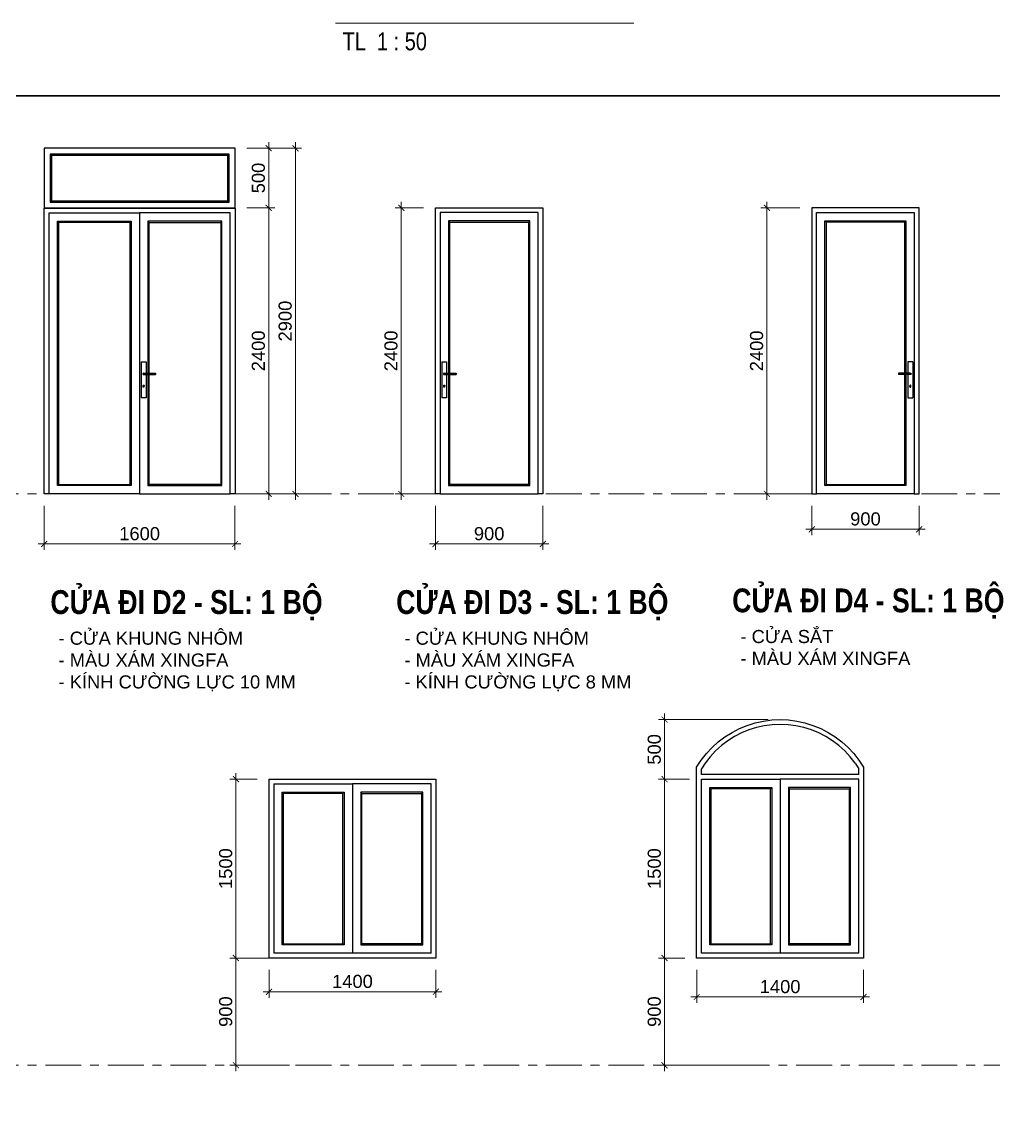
# Model space of a CAD drawing. Header units: millimetres. Extents: x 0 to 84000, y -29700 to 363007.
# Drawn here: x 53819 to 70127, y 190616 to 209135 of the extents above; entities that cross this region are included whole.
import ezdxf

# ---------------------------------------------------------------- set-up
doc = ezdxf.new("R2010")
doc.units = ezdxf.units.MM
doc.linetypes.add('Grid Line', pattern=[10.5, 6, -1.5, 1.5, -1.5])
for name, color, linetype, lineweight in [('- Dims', 8, 'Continuous', 13), ('- Text thin', 3, 'Continuous', 25), ('A-Door', 153, 'Continuous', 25), ('A-FLOR-LEVL', 51, 'Continuous', 13), ('G-ANNO-TTLB', 6, 'Continuous', 13)]:
    doc.layers.add(name, color=color, linetype=linetype, lineweight=lineweight)
doc.layers.add('G-ANNO-NPLT', color=191, linetype='Continuous', plot=False)
doc.styles.add('Arial_4', font='arial.ttf', dxfattribs={"width": 0.8, "height": 3})
doc.styles.add('Arial_B_4', font='arialbd.ttf', dxfattribs={"width": 0.8, "height": 4})
doc.styles.add('R-Arial', font='arial.ttf')
doc.dimstyles.new('SC-50-100', dxfattribs={"dimtxt": 220, "dimasz": 100, "dimexe": 100, "dimexo": 200, "dimgap": 60, "dimtad": 1, "dimdec": 0, "dimlfac": 0.5, "dimzin": 0, "dimdsep": 46, "dimtxsty": 'R-Arial', "dimblk": 'ARCHTICK', "dimcen": 0.5, "dimdle": 100, "dimclrd": 256, "dimclre": 256, "dimclrt": 4, "dimadec": 0, "dimazin": 0, "dimtfac": 1, "dimtdec": 0, "dimtix": 1, "dimtmove": 0, "dimatfit": 3, "dimfxl": 1, "dimtolj": 1, "dimtzin": 0, "dimlwd": -1, "dimlwe": -1, "dimarcsym": 0})

# ---------------------------------------------------------------- blocks, each defined once
blk = doc.blocks.new('_ArchTick')
at = {"color": 0, "linetype": 'ByBlock', "const_width": 0.15}
blk.add_lwpolyline([(-0.5, -0.5), (0.5, 0.5)], dxfattribs=at)
blk = doc.blocks.new('*D302')
at = {"layer": '- Dims', "transparency": 16777216}
for p, q in [((57958, 207119), (57958, 205919)), ((57592, 207019), (58058, 207019)), ((57592, 206019), (58058, 206019))]:
    blk.add_line(p, q, dxfattribs=at)
at = {"layer": 'Defpoints', "color": 0, "transparency": 16777216}
for p in [(57392, 207019), (57392, 206019), (57958, 206019)]:
    blk.add_point(p, dxfattribs=at)
at = {"layer": '- Dims', "transparency": 16777216, "xscale": 100, "yscale": 100, "zscale": 100}
for p, rotation in [((57958, 207019), 90), ((57958, 206019), 270)]:
    blk.add_blockref('_ArchTick', p, dxfattribs=dict(at, rotation=rotation))
at = {"layer": '- Dims', "color": 4, "transparency": 16777216, "insert": (57785, 206519), "char_height": 220, "attachment_point": 5, "rotation": 90, "style": 'R-Arial'}
blk.add_mtext('\\A1;500', dxfattribs=at)
blk = doc.blocks.new('*D303')
at = {"layer": '- Dims', "transparency": 16777216}
for p, q in [((57592, 206019), (58058, 206019)), ((57958, 206119), (57958, 201119)), ((57592, 201219), (58058, 201219))]:
    blk.add_line(p, q, dxfattribs=at)
at = {"layer": 'Defpoints', "color": 0, "transparency": 16777216}
for p in [(57392, 206019), (57392, 201219), (57958, 201219)]:
    blk.add_point(p, dxfattribs=at)
at = {"layer": '- Dims', "transparency": 16777216, "xscale": 100, "yscale": 100, "zscale": 100}
for p, rotation in [((57958, 206019), 90), ((57958, 201219), 270)]:
    blk.add_blockref('_ArchTick', p, dxfattribs=dict(at, rotation=rotation))
at = {"layer": '- Dims', "color": 4, "transparency": 16777216, "insert": (57785, 203619), "char_height": 220, "attachment_point": 5, "rotation": 90, "style": 'R-Arial'}
blk.add_mtext('\\A1;2400', dxfattribs=at)
blk = doc.blocks.new('*D304')
at = {"layer": '- Dims', "transparency": 16777216}
for p, q in [((58407, 207119), (58407, 201119)), ((57592, 207019), (58507, 207019)), ((57592, 201219), (58507, 201219))]:
    blk.add_line(p, q, dxfattribs=at)
at = {"layer": 'Defpoints', "color": 0, "transparency": 16777216}
for p in [(57392, 207019), (57392, 201219), (58407, 201219)]:
    blk.add_point(p, dxfattribs=at)
at = {"layer": '- Dims', "transparency": 16777216, "xscale": 100, "yscale": 100, "zscale": 100}
for p, rotation in [((58407, 207019), 90), ((58407, 201219), 270)]:
    blk.add_blockref('_ArchTick', p, dxfattribs=dict(at, rotation=rotation))
at = {"layer": '- Dims', "color": 4, "transparency": 16777216, "insert": (58235, 204119), "char_height": 220, "attachment_point": 5, "rotation": 90, "style": 'R-Arial'}
blk.add_mtext('\\A1;2900', dxfattribs=at)
blk = doc.blocks.new('*D305')
at = {"layer": '- Dims', "transparency": 16777216}
for p, q in [((57408, 193333), (57408, 196533)), ((57763, 196433), (57308, 196433)), ((58086, 193433), (57308, 193433))]:
    blk.add_line(p, q, dxfattribs=at)
at = {"layer": 'Defpoints', "color": 0, "transparency": 16777216}
for p in [(57408, 196433), (57963, 196433), (58286, 193433)]:
    blk.add_point(p, dxfattribs=at)
at = {"layer": '- Dims', "transparency": 16777216, "xscale": 100, "yscale": 100, "zscale": 100}
for p, rotation in [((57408, 196433), 90), ((57408, 193433), 270)]:
    blk.add_blockref('_ArchTick', p, dxfattribs=dict(at, rotation=rotation))
at = {"layer": '- Dims', "color": 4, "transparency": 16777216, "insert": (57236, 194933), "char_height": 220, "attachment_point": 5, "rotation": 90, "style": 'R-Arial'}
blk.add_mtext('\\A1;1500', dxfattribs=at)
blk = doc.blocks.new('*D306')
at = {"layer": '- Dims', "transparency": 16777216}
for p, q in [((60557, 206019), (60082, 206019)), ((60182, 206119), (60182, 201119)), ((60557, 201219), (60082, 201219))]:
    blk.add_line(p, q, dxfattribs=at)
at = {"layer": 'Defpoints', "color": 0, "transparency": 16777216}
for p in [(60757, 206019), (60182, 201219), (60757, 201219)]:
    blk.add_point(p, dxfattribs=at)
at = {"layer": '- Dims', "transparency": 16777216, "xscale": 100, "yscale": 100, "zscale": 100}
for p, rotation in [((60182, 206019), 90), ((60182, 201219), 270)]:
    blk.add_blockref('_ArchTick', p, dxfattribs=dict(at, rotation=rotation))
at = {"layer": '- Dims', "color": 4, "transparency": 16777216, "insert": (60010, 203619), "char_height": 220, "attachment_point": 5, "rotation": 90, "style": 'R-Arial'}
blk.add_mtext('\\A1;2400', dxfattribs=at)
blk = doc.blocks.new('*D307')
at = {"layer": '- Dims', "transparency": 16777216}
for p, q in [((64600, 193333), (64600, 196533)), ((65019, 196433), (64500, 196433)), ((64939, 193433), (64500, 193433))]:
    blk.add_line(p, q, dxfattribs=at)
at = {"layer": 'Defpoints', "color": 0, "transparency": 16777216}
for p in [(64600, 196433), (65219, 196433), (65139, 193433)]:
    blk.add_point(p, dxfattribs=at)
at = {"layer": '- Dims', "transparency": 16777216, "xscale": 100, "yscale": 100, "zscale": 100}
for p, rotation in [((64600, 196433), 90), ((64600, 193433), 270)]:
    blk.add_blockref('_ArchTick', p, dxfattribs=dict(at, rotation=rotation))
at = {"layer": '- Dims', "color": 4, "transparency": 16777216, "insert": (64428, 194933), "char_height": 220, "attachment_point": 5, "rotation": 90, "style": 'R-Arial'}
blk.add_mtext('\\A1;1500', dxfattribs=at)
blk = doc.blocks.new('*D308')
at = {"layer": '- Dims', "transparency": 16777216}
for p, q in [((66339, 197433), (64500, 197433)), ((64600, 196333), (64600, 197533)), ((65019, 196433), (64500, 196433))]:
    blk.add_line(p, q, dxfattribs=at)
at = {"layer": 'Defpoints', "color": 0, "transparency": 16777216}
for p in [(64600, 197433), (66539, 197433), (65219, 196433)]:
    blk.add_point(p, dxfattribs=at)
at = {"layer": '- Dims', "transparency": 16777216, "xscale": 100, "yscale": 100, "zscale": 100}
for p, rotation in [((64600, 197433), 90), ((64600, 196433), 270)]:
    blk.add_blockref('_ArchTick', p, dxfattribs=dict(at, rotation=rotation))
at = {"layer": '- Dims', "color": 4, "transparency": 16777216, "insert": (64428, 196933), "char_height": 220, "attachment_point": 5, "rotation": 90, "style": 'R-Arial'}
blk.add_mtext('\\A1;500', dxfattribs=at)
blk = doc.blocks.new('*D309')
at = {"layer": '- Dims', "transparency": 16777216}
for p, q in [((65139, 193233), (65139, 192679)), ((67939, 193233), (67939, 192679)), ((65039, 192779), (68039, 192779))]:
    blk.add_line(p, q, dxfattribs=at)
at = {"layer": 'Defpoints', "color": 0, "transparency": 16777216}
for p in [(65139, 193433), (67939, 193433), (67939, 192779)]:
    blk.add_point(p, dxfattribs=at)
at = {"layer": '- Dims', "transparency": 16777216, "xscale": 100, "yscale": 100, "zscale": 100, "rotation": 180}
blk.add_blockref('_ArchTick', (65139, 192779), dxfattribs=at)
at = {"layer": '- Dims', "transparency": 16777216, "xscale": 100, "yscale": 100, "zscale": 100}
blk.add_blockref('_ArchTick', (67939, 192779), dxfattribs=at)
at = {"layer": '- Dims', "color": 4, "transparency": 16777216, "insert": (66539, 192952), "char_height": 220, "attachment_point": 5, "style": 'R-Arial'}
blk.add_mtext('\\A1;1400', dxfattribs=at)
blk = doc.blocks.new('*D310')
at = {"layer": '- Dims', "transparency": 16777216}
for p, q in [((66871, 206019), (66218, 206019)), ((66318, 201119), (66318, 206119)), ((66871, 201219), (66218, 201219))]:
    blk.add_line(p, q, dxfattribs=at)
at = {"layer": 'Defpoints', "color": 0, "transparency": 16777216}
for p in [(66318, 206019), (67071, 206019), (67071, 201219)]:
    blk.add_point(p, dxfattribs=at)
at = {"layer": '- Dims', "transparency": 16777216, "xscale": 100, "yscale": 100, "zscale": 100}
for p, rotation in [((66318, 206019), 90), ((66318, 201219), 270)]:
    blk.add_blockref('_ArchTick', p, dxfattribs=dict(at, rotation=rotation))
at = {"layer": '- Dims', "color": 4, "transparency": 16777216, "insert": (66145, 203619), "char_height": 220, "attachment_point": 5, "rotation": 90, "style": 'R-Arial'}
blk.add_mtext('\\A1;2400', dxfattribs=at)
blk = doc.blocks.new('*D314')
at = {"layer": '- Dims', "transparency": 16777216}
for p, q in [((54192, 201019), (54192, 200279)), ((57392, 201019), (57392, 200279)), ((54092, 200379), (57492, 200379))]:
    blk.add_line(p, q, dxfattribs=at)
at = {"layer": 'Defpoints', "color": 0, "transparency": 16777216}
for p in [(54192, 201219), (57392, 201219), (57392, 200379)]:
    blk.add_point(p, dxfattribs=at)
at = {"layer": '- Dims', "transparency": 16777216, "xscale": 100, "yscale": 100, "zscale": 100, "rotation": 180}
blk.add_blockref('_ArchTick', (54192, 200379), dxfattribs=at)
at = {"layer": '- Dims', "transparency": 16777216, "xscale": 100, "yscale": 100, "zscale": 100}
blk.add_blockref('_ArchTick', (57392, 200379), dxfattribs=at)
at = {"layer": '- Dims', "color": 4, "transparency": 16777216, "insert": (55792, 200551), "char_height": 220, "attachment_point": 5, "style": 'R-Arial'}
blk.add_mtext('\\A1;1600', dxfattribs=at)
blk = doc.blocks.new('*D315')
at = {"layer": '- Dims', "transparency": 16777216}
for p, q in [((57963, 193233), (57963, 192767)), ((60763, 193233), (60763, 192767)), ((57863, 192867), (60863, 192867))]:
    blk.add_line(p, q, dxfattribs=at)
at = {"layer": 'Defpoints', "color": 0, "transparency": 16777216}
for p in [(57963, 193433), (60763, 193433), (60763, 192867)]:
    blk.add_point(p, dxfattribs=at)
at = {"layer": '- Dims', "transparency": 16777216, "xscale": 100, "yscale": 100, "zscale": 100, "rotation": 180}
blk.add_blockref('_ArchTick', (57963, 192867), dxfattribs=at)
at = {"layer": '- Dims', "transparency": 16777216, "xscale": 100, "yscale": 100, "zscale": 100}
blk.add_blockref('_ArchTick', (60763, 192867), dxfattribs=at)
at = {"layer": '- Dims', "color": 4, "transparency": 16777216, "insert": (59363, 193039), "char_height": 220, "attachment_point": 5, "style": 'R-Arial'}
blk.add_mtext('\\A1;1400', dxfattribs=at)
blk = doc.blocks.new('*D316')
at = {"layer": '- Dims', "transparency": 16777216}
for p, q in [((60757, 201019), (60757, 200279)), ((62557, 201019), (62557, 200279)), ((60657, 200379), (62657, 200379))]:
    blk.add_line(p, q, dxfattribs=at)
at = {"layer": 'Defpoints', "color": 0, "transparency": 16777216}
for p in [(60757, 201219), (62557, 201219), (62557, 200379)]:
    blk.add_point(p, dxfattribs=at)
at = {"layer": '- Dims', "transparency": 16777216, "xscale": 100, "yscale": 100, "zscale": 100, "rotation": 180}
blk.add_blockref('_ArchTick', (60757, 200379), dxfattribs=at)
at = {"layer": '- Dims', "transparency": 16777216, "xscale": 100, "yscale": 100, "zscale": 100}
blk.add_blockref('_ArchTick', (62557, 200379), dxfattribs=at)
at = {"layer": '- Dims', "color": 4, "transparency": 16777216, "insert": (61657, 200551), "char_height": 220, "attachment_point": 5, "style": 'R-Arial'}
blk.add_mtext('\\A1;900', dxfattribs=at)
blk = doc.blocks.new('*D317')
at = {"layer": '- Dims', "transparency": 16777216}
for p, q in [((67071, 201019), (67071, 200526)), ((68871, 201019), (68871, 200526)), ((66971, 200626), (68971, 200626))]:
    blk.add_line(p, q, dxfattribs=at)
at = {"layer": 'Defpoints', "color": 0, "transparency": 16777216}
for p in [(67071, 201219), (68871, 201219), (68871, 200626)]:
    blk.add_point(p, dxfattribs=at)
at = {"layer": '- Dims', "transparency": 16777216, "xscale": 100, "yscale": 100, "zscale": 100, "rotation": 180}
blk.add_blockref('_ArchTick', (67071, 200626), dxfattribs=at)
at = {"layer": '- Dims', "transparency": 16777216, "xscale": 100, "yscale": 100, "zscale": 100}
blk.add_blockref('_ArchTick', (68871, 200626), dxfattribs=at)
at = {"layer": '- Dims', "color": 4, "transparency": 16777216, "insert": (67971, 200799), "char_height": 220, "attachment_point": 5, "style": 'R-Arial'}
blk.add_mtext('\\A1;900', dxfattribs=at)
blk = doc.blocks.new('*D324')
at = {"layer": '- Dims', "transparency": 16777216}
for p, q in [((57408, 193533), (57408, 191533)), ((58086, 193433), (57308, 193433)), ((58309, 191633), (57308, 191633))]:
    blk.add_line(p, q, dxfattribs=at)
at = {"layer": 'Defpoints', "color": 0, "transparency": 16777216}
for p in [(58286, 193433), (57408, 191633), (58509, 191633)]:
    blk.add_point(p, dxfattribs=at)
at = {"layer": '- Dims', "transparency": 16777216, "xscale": 100, "yscale": 100, "zscale": 100}
for p, rotation in [((57408, 193433), 90), ((57408, 191633), 270)]:
    blk.add_blockref('_ArchTick', p, dxfattribs=dict(at, rotation=rotation))
at = {"layer": '- Dims', "color": 4, "transparency": 16777216, "insert": (57236, 192533), "char_height": 220, "attachment_point": 5, "rotation": 90, "style": 'R-Arial'}
blk.add_mtext('\\A1;900', dxfattribs=at)
blk = doc.blocks.new('*D325')
at = {"layer": '- Dims', "transparency": 16777216}
for p, q in [((64600, 193533), (64600, 191533)), ((64939, 193433), (64500, 193433)), ((65912, 191633), (64500, 191633))]:
    blk.add_line(p, q, dxfattribs=at)
at = {"layer": 'Defpoints', "color": 0, "transparency": 16777216}
for p in [(65139, 193433), (64600, 191633), (66112, 191633)]:
    blk.add_point(p, dxfattribs=at)
at = {"layer": '- Dims', "transparency": 16777216, "xscale": 100, "yscale": 100, "zscale": 100}
for p, rotation in [((64600, 193433), 90), ((64600, 191633), 270)]:
    blk.add_blockref('_ArchTick', p, dxfattribs=dict(at, rotation=rotation))
at = {"layer": '- Dims', "color": 4, "transparency": 16777216, "insert": (64428, 192533), "char_height": 220, "attachment_point": 5, "rotation": 90, "style": 'R-Arial'}
blk.add_mtext('\\A1;900', dxfattribs=at)

msp = doc.modelspace()

# ---------------------------------------------------------------- linework, layer by layer
at = {"layer": 'A-Door'}
for p, q in [((57392.2, 207018.7), (54192.2, 207018.7)), ((54192.2, 207018.7), (54192.2, 206018.7)), ((57292.2, 206918.7), (54292.2, 206918.7)), ((54292.2, 206918.7), (54292.2, 206114.7)), ((54292.2, 206918.7), (54312.2, 206898.7)), ((54312.2, 206898.7), (54312.2, 206134.7)), ((57272.2, 206898.7), (54312.2, 206898.7)), ((57292.2, 206918.7), (57272.2, 206898.7)), ((57272.2, 206134.7), (57272.2, 206898.7)), ((57292.2, 206114.7), (57292.2, 206918.7)), ((57392.2, 206018.7), (57392.2, 207018.7)), ((54312.2, 206134.7), (54292.2, 206114.7)), ((54312.2, 206134.7), (57272.2, 206134.7)), ((57272.2, 206134.7), (57292.2, 206114.7)), ((54192.2, 206018.7), (57392.2, 206018.7)), ((54192.2, 206014.7), (57392.2, 206014.7)), ((54192.2, 201218.7), (54192.2, 206014.7)), ((54292.2, 206114.7), (57292.2, 206114.7)), ((57392.2, 206014.7), (57392.2, 201218.7)), ((60756.8, 206018.7), (62556.8, 206018.7)), ((60756.8, 201218.7), (60756.8, 206018.7)), ((60836.8, 205938.7), (60836.8, 201218.7)), ((62476.8, 205938.7), (60836.8, 205938.7)), ((62476.8, 201218.7), (62476.8, 205938.7)), ((62556.8, 206018.7), (62556.8, 201218.7)), ((67070.7, 206018.7), (67070.7, 201218.7)), ((68870.7, 206018.7), (67070.7, 206018.7)), ((67150.7, 205938.7), (68790.7, 205938.7)), ((67150.7, 201218.7), (67150.7, 205938.7)), ((68790.7, 205938.7), (68790.7, 201218.7)), ((68870.7, 201218.7), (68870.7, 206018.7)), ((54272.2, 205934.7), (55792.2, 205934.7)), ((54272.2, 201218.7), (54272.2, 205934.7)), ((54412.2, 205794.7), (55652.2, 205794.7)), ((54412.2, 201358.7), (54412.2, 205794.7)), ((54432.2, 205774.7), (54412.2, 205794.7)), ((54432.2, 205774.7), (54432.2, 201378.7)), ((55632.2, 205774.7), (54432.2, 205774.7)), ((55632.2, 205774.7), (55652.2, 205794.7)), ((55632.2, 201378.7), (55632.2, 205774.7)), ((55652.2, 205794.7), (55652.2, 201358.7)), ((55792.2, 205934.7), (55792.2, 201218.7)), ((57312.2, 205934.7), (55792.2, 205934.7)), ((57172.2, 205794.7), (55932.2, 205794.7)), ((55932.2, 205794.7), (55932.2, 203244.8)), ((55952.2, 205774.7), (55932.2, 205794.7)), ((55952.2, 205774.7), (57152.2, 205774.7)), ((55952.2, 203244.8), (55952.2, 205774.7)), ((57152.2, 205774.7), (57172.2, 205794.7)), ((57152.2, 205774.7), (57152.2, 201378.7)), ((57172.2, 201358.7), (57172.2, 205794.7)), ((57312.2, 201218.7), (57312.2, 205934.7)), ((62336.8, 205798.7), (60976.8, 205798.7)), ((60976.8, 205798.7), (60976.8, 203244.8)), ((60996.8, 205778.7), (60976.8, 205798.7)), ((60996.8, 205778.7), (62316.8, 205778.7)), ((60996.8, 203244.8), (60996.8, 205778.7)), ((62316.8, 205778.7), (62336.8, 205798.7)), ((62316.8, 205778.7), (62316.8, 201378.7)), ((62336.8, 201358.7), (62336.8, 205798.7)), ((67290.7, 205798.7), (68650.7, 205798.7)), ((67290.7, 201358.7), (67290.7, 205798.7)), ((67310.7, 205778.7), (67290.7, 205798.7)), ((67310.7, 205778.7), (67310.7, 201378.7)), ((68630.7, 205778.7), (67310.7, 205778.7)), ((68630.7, 205778.7), (68650.7, 205798.7)), ((68630.7, 203244.8), (68630.7, 205778.7)), ((68650.7, 205798.7), (68650.7, 203244.8)), ((55819, 203432.8), (55819, 202832.8)), ((55819, 203432.8), (55899, 203432.8)), ((55899, 203432.8), (55899, 203244.8)), ((60863.6, 203432.8), (60863.6, 202832.8)), ((60863.6, 203432.8), (60943.6, 203432.8)), ((60943.6, 203432.8), (60943.6, 203244.8)), ((68683.9, 203432.8), (68683.9, 203244.8)), ((68763.9, 203432.8), (68683.9, 203432.8)), ((68763.9, 203432.8), (68763.9, 202832.8)), ((55847.4, 203235.9), (55847, 203232.8)), ((55847, 203232.8), (55847.4, 203229.7)), ((55848.6, 203238.8), (55847.4, 203235.9)), ((55847.4, 203229.7), (55848.6, 203226.8)), ((55850.5, 203241.3), (55848.6, 203238.8)), ((55848.6, 203226.8), (55850.5, 203224.4)), ((55853, 203243.2), (55850.5, 203241.3)), ((55850.5, 203224.4), (55853, 203222.5)), ((55855.9, 203244.4), (55853, 203243.2)), ((55853, 203222.5), (55855.9, 203221.3)), ((55859, 203244.8), (55855.9, 203244.4)), ((55855.9, 203221.3), (55859, 203220.8)), ((55859, 203244.8), (55899, 203244.8)), ((55859, 203220.8), (55899, 203220.8)), ((55899, 203244.8), (55932.2, 203244.8)), ((55899, 203220.8), (55899, 202832.8)), ((55899, 203220.8), (55932.2, 203220.8)), ((55932.2, 203244.8), (55952.2, 203244.8)), ((55932.2, 203220.8), (55932.2, 201358.7)), ((55932.2, 203220.8), (55952.2, 203220.8)), ((55952.2, 203244.8), (56059, 203244.8)), ((55952.2, 201378.7), (55952.2, 203220.8)), ((55952.2, 203220.8), (56059, 203220.8)), ((56059, 203244.8), (56059, 203220.8)), ((60892, 203235.9), (60891.6, 203232.8)), ((60891.6, 203232.8), (60892, 203229.7)), ((60893.2, 203238.8), (60892, 203235.9)), ((60892, 203229.7), (60893.2, 203226.8)), ((60895.1, 203241.3), (60893.2, 203238.8)), ((60893.2, 203226.8), (60895.1, 203224.4)), ((60897.6, 203243.2), (60895.1, 203241.3)), ((60895.1, 203224.4), (60897.6, 203222.5)), ((60900.5, 203244.4), (60897.6, 203243.2)), ((60897.6, 203222.5), (60900.5, 203221.3)), ((60903.6, 203244.8), (60900.5, 203244.4)), ((60900.5, 203221.3), (60903.6, 203220.8)), ((60903.6, 203244.8), (60943.6, 203244.8)), ((60903.6, 203220.8), (60943.6, 203220.8)), ((60943.6, 203244.8), (60976.8, 203244.8)), ((60943.6, 203220.8), (60943.6, 202832.8)), ((60943.6, 203220.8), (60976.8, 203220.8)), ((60976.8, 203244.8), (60996.8, 203244.8)), ((60976.8, 203220.8), (60976.8, 201358.7)), ((60976.8, 203220.8), (60996.8, 203220.8)), ((60996.8, 203244.8), (61103.6, 203244.8)), ((60996.8, 201378.7), (60996.8, 203220.8)), ((60996.8, 203220.8), (61103.6, 203220.8)), ((61103.6, 203244.8), (61103.6, 203220.8)), ((68630.7, 203244.8), (68523.9, 203244.8)), ((68523.9, 203244.8), (68523.9, 203220.8)), ((68630.7, 203220.8), (68523.9, 203220.8)), ((68650.7, 203244.8), (68630.7, 203244.8)), ((68630.7, 201378.7), (68630.7, 203220.8)), ((68650.7, 203220.8), (68630.7, 203220.8)), ((68683.9, 203244.8), (68650.7, 203244.8)), ((68650.7, 203220.8), (68650.7, 201358.7)), ((68683.9, 203220.8), (68650.7, 203220.8)), ((68723.9, 203244.8), (68683.9, 203244.8)), ((68683.9, 203220.8), (68683.9, 202832.8)), ((68723.9, 203220.8), (68683.9, 203220.8)), ((68723.9, 203244.8), (68727, 203244.4)), ((68727, 203221.3), (68723.9, 203220.8)), ((68727, 203244.4), (68729.9, 203243.2)), ((68729.9, 203222.5), (68727, 203221.3)), ((68729.9, 203243.2), (68732.4, 203241.3)), ((68732.4, 203224.4), (68729.9, 203222.5)), ((68732.4, 203241.3), (68734.3, 203238.8)), ((68734.3, 203226.8), (68732.4, 203224.4)), ((68734.3, 203238.8), (68735.5, 203235.9)), ((68735.5, 203229.7), (68734.3, 203226.8)), ((68735.5, 203235.9), (68735.9, 203232.8)), ((68735.9, 203232.8), (68735.5, 203229.7)), ((55849, 203032.8), (55849.3, 203035.4)), ((55849.3, 203030.3), (55849, 203032.8)), ((55849.3, 203035.4), (55850.3, 203037.8)), ((55850.3, 203027.8), (55849.3, 203030.3)), ((55850.3, 203037.8), (55851.9, 203039.9)), ((55851.9, 203025.8), (55850.3, 203027.8)), ((55851.9, 203039.9), (55854, 203041.5)), ((55853, 203024.9), (55851.9, 203025.8)), ((55853, 203013.9), (55853, 203024.9)), ((55853.2, 203012.4), (55853, 203013.9)), ((55853.8, 203010.9), (55853.2, 203012.4)), ((55854.7, 203009.7), (55853.8, 203010.9)), ((55854, 203041.5), (55856.4, 203042.5)), ((55856, 203008.7), (55854.7, 203009.7)), ((55857.4, 203008.1), (55856, 203008.7)), ((55856.4, 203042.5), (55859, 203042.8)), ((55859, 203007.9), (55857.4, 203008.1)), ((55859, 203042.8), (55861.6, 203042.5)), ((55860.5, 203008.1), (55859, 203007.9)), ((55862, 203008.7), (55860.5, 203008.1)), ((55861.6, 203042.5), (55864, 203041.5)), ((55863.2, 203009.7), (55862, 203008.7)), ((55864.2, 203010.9), (55863.2, 203009.7)), ((55864, 203041.5), (55866, 203039.9)), ((55864.8, 203012.4), (55864.2, 203010.9)), ((55865, 203013.9), (55864.8, 203012.4)), ((55866, 203025.8), (55865, 203024.9)), ((55865, 203013.9), (55865, 203024.9)), ((55866, 203039.9), (55867.6, 203037.8)), ((55867.6, 203027.8), (55866, 203025.8)), ((55867.6, 203037.8), (55868.6, 203035.4)), ((55868.6, 203030.3), (55867.6, 203027.8)), ((55868.6, 203035.4), (55869, 203032.8)), ((55869, 203032.8), (55868.6, 203030.3)), ((60893.6, 203032.8), (60894, 203035.4)), ((60894, 203030.3), (60893.6, 203032.8)), ((60894, 203035.4), (60895, 203037.8)), ((60895, 203027.8), (60894, 203030.3)), ((60895, 203037.8), (60896.5, 203039.9)), ((60896.5, 203025.8), (60895, 203027.8)), ((60896.5, 203039.9), (60898.6, 203041.5)), ((60897.6, 203024.9), (60896.5, 203025.8)), ((60897.6, 203013.9), (60897.6, 203024.9)), ((60897.8, 203012.4), (60897.6, 203013.9)), ((60898.4, 203010.9), (60897.8, 203012.4)), ((60899.4, 203009.7), (60898.4, 203010.9)), ((60898.6, 203041.5), (60901, 203042.5)), ((60900.6, 203008.7), (60899.4, 203009.7)), ((60902.1, 203008.1), (60900.6, 203008.7)), ((60901, 203042.5), (60903.6, 203042.8)), ((60903.6, 203007.9), (60902.1, 203008.1)), ((60903.6, 203042.8), (60906.2, 203042.5)), ((60905.2, 203008.1), (60903.6, 203007.9)), ((60906.6, 203008.7), (60905.2, 203008.1)), ((60906.2, 203042.5), (60908.6, 203041.5)), ((60907.9, 203009.7), (60906.6, 203008.7)), ((60908.8, 203010.9), (60907.9, 203009.7)), ((60908.6, 203041.5), (60910.7, 203039.9)), ((60909.4, 203012.4), (60908.8, 203010.9)), ((60909.6, 203013.9), (60909.4, 203012.4)), ((60910.7, 203025.8), (60909.6, 203024.9)), ((60909.6, 203013.9), (60909.6, 203024.9)), ((60910.7, 203039.9), (60912.3, 203037.8)), ((60912.3, 203027.8), (60910.7, 203025.8)), ((60912.3, 203037.8), (60913.3, 203035.4)), ((60913.3, 203030.3), (60912.3, 203027.8)), ((60913.3, 203035.4), (60913.6, 203032.8)), ((60913.6, 203032.8), (60913.3, 203030.3)), ((68714.2, 203035.4), (68713.9, 203032.8)), ((68713.9, 203032.8), (68714.2, 203030.3)), ((68715.2, 203037.8), (68714.2, 203035.4)), ((68714.2, 203030.3), (68715.2, 203027.8)), ((68716.8, 203039.9), (68715.2, 203037.8)), ((68715.2, 203027.8), (68716.8, 203025.8)), ((68718.9, 203041.5), (68716.8, 203039.9)), ((68716.8, 203025.8), (68717.9, 203024.9)), ((68717.9, 203013.9), (68717.9, 203024.9)), ((68717.9, 203013.9), (68718.1, 203012.4)), ((68718.1, 203012.4), (68718.7, 203010.9)), ((68718.7, 203010.9), (68719.7, 203009.7)), ((68721.3, 203042.5), (68718.9, 203041.5)), ((68719.7, 203009.7), (68720.9, 203008.7)), ((68720.9, 203008.7), (68722.3, 203008.1)), ((68723.9, 203042.8), (68721.3, 203042.5)), ((68722.3, 203008.1), (68723.9, 203007.9)), ((68726.5, 203042.5), (68723.9, 203042.8)), ((68723.9, 203007.9), (68725.5, 203008.1)), ((68725.5, 203008.1), (68726.9, 203008.7)), ((68728.9, 203041.5), (68726.5, 203042.5)), ((68726.9, 203008.7), (68728.1, 203009.7)), ((68728.1, 203009.7), (68729.1, 203010.9)), ((68731, 203039.9), (68728.9, 203041.5)), ((68729.1, 203010.9), (68729.7, 203012.4)), ((68729.7, 203012.4), (68729.9, 203013.9)), ((68729.9, 203024.9), (68731, 203025.8)), ((68729.9, 203013.9), (68729.9, 203024.9)), ((68732.6, 203037.8), (68731, 203039.9)), ((68731, 203025.8), (68732.6, 203027.8)), ((68733.6, 203035.4), (68732.6, 203037.8)), ((68732.6, 203027.8), (68733.6, 203030.3)), ((68733.9, 203032.8), (68733.6, 203035.4)), ((68733.6, 203030.3), (68733.9, 203032.8)), ((55899, 202832.8), (55819, 202832.8)), ((60943.6, 202832.8), (60863.6, 202832.8)), ((68683.9, 202832.8), (68763.9, 202832.8)), ((54412.2, 201358.7), (54432.2, 201378.7)), ((55652.2, 201358.7), (54412.2, 201358.7)), ((54432.2, 201378.7), (55632.2, 201378.7)), ((55652.2, 201358.7), (55632.2, 201378.7)), ((55932.2, 201358.7), (55952.2, 201378.7)), ((55932.2, 201358.7), (57172.2, 201358.7)), ((57152.2, 201378.7), (55952.2, 201378.7)), ((57172.2, 201358.7), (57152.2, 201378.7)), ((60976.8, 201358.7), (60996.8, 201378.7)), ((60976.8, 201358.7), (62336.8, 201358.7)), ((62316.8, 201378.7), (60996.8, 201378.7)), ((62336.8, 201358.7), (62316.8, 201378.7)), ((67290.7, 201358.7), (67310.7, 201378.7)), ((68650.7, 201358.7), (67290.7, 201358.7)), ((67310.7, 201378.7), (68630.7, 201378.7)), ((68650.7, 201358.7), (68630.7, 201378.7)), ((54272.2, 201218.7), (54192.2, 201218.7)), ((55792.2, 201218.7), (54272.2, 201218.7)), ((55792.2, 201218.7), (57312.2, 201218.7)), ((57392.2, 201218.7), (57312.2, 201218.7)), ((60836.8, 201218.7), (60756.8, 201218.7)), ((60836.8, 201218.7), (62476.8, 201218.7)), ((62556.8, 201218.7), (62476.8, 201218.7)), ((67070.7, 201218.7), (67150.7, 201218.7)), ((68790.7, 201218.7), (67150.7, 201218.7)), ((68790.7, 201218.7), (68870.7, 201218.7)), ((66258.9, 197408.6), (66398.3, 197426.8)), ((66398.3, 197426.8), (66538.7, 197432.9)), ((66538.7, 197432.9), (66679.1, 197426.8)), ((66679.1, 197426.8), (66818.5, 197408.6)), ((65732.5, 197218.7), (65857.4, 197283.1)), ((65857.4, 197283.1), (65987.5, 197336.5)), ((66014.6, 197261.2), (65891, 197210.4)), ((65987.5, 197336.5), (66121.6, 197378.4)), ((66142.2, 197301), (66014.6, 197261.2)), ((66121.6, 197378.4), (66258.9, 197408.6)), ((66272.7, 197329.7), (66142.2, 197301)), ((66405.2, 197347), (66272.7, 197329.7)), ((66538.7, 197352.8), (66405.2, 197347)), ((66672.2, 197347), (66538.7, 197352.8)), ((66804.7, 197329.7), (66672.2, 197347)), ((66935.2, 197301), (66804.7, 197329.7)), ((66818.5, 197408.6), (66955.8, 197378.4)), ((67062.8, 197261.2), (66935.2, 197301)), ((66955.8, 197378.4), (67089.9, 197336.5)), ((67186.4, 197210.4), (67062.8, 197261.2)), ((67089.9, 197336.5), (67220, 197283.1)), ((67220, 197283.1), (67344.9, 197218.7)), ((65397.3, 196964.6), (65501.6, 197058.9)), ((65501.6, 197058.9), (65613.6, 197143.8)), ((65659.2, 197078), (65552.7, 196997.2)), ((65613.6, 197143.8), (65732.5, 197218.7)), ((65772.2, 197149.2), (65659.2, 197078)), ((65891, 197210.4), (65772.2, 197149.2)), ((67305.2, 197149.2), (67186.4, 197210.4)), ((67418.2, 197078), (67305.2, 197149.2)), ((67344.9, 197218.7), (67463.8, 197143.8)), ((67524.7, 196997.2), (67418.2, 197078)), ((67463.8, 197143.8), (67575.8, 197058.9)), ((67575.8, 197058.9), (67680, 196964.6)), ((65301.7, 196861.6), (65397.3, 196964.6)), ((65453.6, 196907.6), (65362.6, 196809.7)), ((65552.7, 196997.2), (65453.6, 196907.6)), ((67623.8, 196907.6), (67524.7, 196997.2)), ((67714.8, 196809.7), (67623.8, 196907.6)), ((67680, 196964.6), (67775.7, 196861.6)), ((65138.7, 196632.9), (65215.2, 196750.8)), ((65215.2, 196750.8), (65301.7, 196861.6)), ((65280.4, 196704.3), (65218.7, 196609.2)), ((65362.6, 196809.7), (65280.4, 196704.3)), ((67797, 196704.3), (67714.8, 196809.7)), ((67775.7, 196861.6), (67862.2, 196750.8)), ((67797, 196704.3), (67858.7, 196609.2)), ((67862.2, 196750.8), (67938.7, 196632.9)), ((65138.7, 193432.9), (65138.7, 196632.9)), ((65218.7, 196512.9), (65218.7, 196609.2)), ((67858.7, 196512.9), (65218.7, 196512.9)), ((67858.7, 196512.9), (67858.7, 196609.2)), ((67938.7, 196632.9), (67938.7, 193432.9)), ((57962.9, 196432.9), (60762.9, 196432.9)), ((57962.9, 193432.9), (57962.9, 196432.9)), ((58042.9, 196352.9), (58042.9, 193512.9)), ((58042.9, 196352.9), (59362.9, 196352.9)), ((59362.9, 196352.9), (59362.9, 193512.9)), ((60682.9, 196352.9), (59362.9, 196352.9)), ((60682.9, 193512.9), (60682.9, 196352.9)), ((60762.9, 196432.9), (60762.9, 193432.9)), ((65218.7, 196432.9), (66538.7, 196432.9)), ((65218.7, 193512.9), (65218.7, 196432.9)), ((66538.7, 196432.9), (66538.7, 193512.9)), ((67858.7, 196432.9), (66538.7, 196432.9)), ((67858.7, 193512.9), (67858.7, 196432.9)), ((58182.9, 196212.9), (59222.9, 196212.9)), ((58182.9, 193652.9), (58182.9, 196212.9)), ((58202.9, 196192.9), (58182.9, 196212.9)), ((58202.9, 196192.9), (58202.9, 193672.9)), ((59202.9, 196192.9), (58202.9, 196192.9)), ((59202.9, 196192.9), (59222.9, 196212.9)), ((59202.9, 193672.9), (59202.9, 196192.9)), ((59222.9, 196212.9), (59222.9, 193652.9)), ((60542.9, 196212.9), (59502.9, 196212.9)), ((59502.9, 196212.9), (59502.9, 193652.9)), ((59522.9, 196192.9), (59502.9, 196212.9)), ((59522.9, 196192.9), (60522.9, 196192.9)), ((59522.9, 193672.9), (59522.9, 196192.9)), ((60522.9, 196192.9), (60542.9, 196212.9)), ((60522.9, 196192.9), (60522.9, 193672.9)), ((60542.9, 193652.9), (60542.9, 196212.9)), ((65358.7, 196292.9), (66398.7, 196292.9)), ((65358.7, 193652.9), (65358.7, 196292.9)), ((65378.7, 196272.9), (65358.7, 196292.9)), ((65378.7, 196272.9), (65378.7, 193672.9)), ((66378.7, 196272.9), (65378.7, 196272.9)), ((66378.7, 196272.9), (66398.7, 196292.9)), ((66378.7, 193672.9), (66378.7, 196272.9)), ((66398.7, 196292.9), (66398.7, 193652.9)), ((67718.7, 196292.9), (66678.7, 196292.9)), ((66678.7, 196292.9), (66678.7, 193652.9)), ((66698.7, 196272.9), (66678.7, 196292.9)), ((66698.7, 196272.9), (67698.7, 196272.9)), ((66698.7, 193672.9), (66698.7, 196272.9)), ((67698.7, 196272.9), (67718.7, 196292.9)), ((67698.7, 196272.9), (67698.7, 193672.9)), ((67718.7, 193652.9), (67718.7, 196292.9)), ((58182.9, 193652.9), (58202.9, 193672.9)), ((59222.9, 193652.9), (58182.9, 193652.9)), ((58202.9, 193672.9), (59202.9, 193672.9)), ((59222.9, 193652.9), (59202.9, 193672.9)), ((59502.9, 193652.9), (59522.9, 193672.9)), ((59502.9, 193652.9), (60542.9, 193652.9)), ((60522.9, 193672.9), (59522.9, 193672.9)), ((60542.9, 193652.9), (60522.9, 193672.9)), ((65358.7, 193652.9), (65378.7, 193672.9)), ((66398.7, 193652.9), (65358.7, 193652.9)), ((65378.7, 193672.9), (66378.7, 193672.9)), ((66398.7, 193652.9), (66378.7, 193672.9)), ((66678.7, 193652.9), (66698.7, 193672.9)), ((66678.7, 193652.9), (67718.7, 193652.9)), ((67698.7, 193672.9), (66698.7, 193672.9)), ((67718.7, 193652.9), (67698.7, 193672.9)), ((60762.9, 193432.9), (57962.9, 193432.9)), ((59362.9, 193512.9), (58042.9, 193512.9)), ((60682.9, 193512.9), (59362.9, 193512.9)), ((67938.7, 193432.9), (65138.7, 193432.9)), ((66538.7, 193512.9), (65218.7, 193512.9)), ((67858.7, 193512.9), (66538.7, 193512.9))]:
    msp.add_line(p, q, dxfattribs=at)
at = {"layer": 'A-FLOR-LEVL', "linetype": 'Grid Line', "ltscale": 100}
for points in [[(43709.7, 201218.7), (75761.5, 201218.7)], [(43709.7, 191632.9), (75761.5, 191632.9)]]:
    msp.add_lwpolyline(points, dxfattribs=at)
at = {"layer": 'Defpoints'}
for points in [[(84000, 237600), (84000, 207900), (42000, 207900), (42000, 237600)], [(84000, 207900), (84000, 178200), (42000, 178200), (42000, 207900)]]:
    msp.add_lwpolyline(points, close=True, dxfattribs=at)
at = {"layer": 'G-ANNO-NPLT', "lineweight": 13}
msp.add_line((59078.5, 209117), (64087, 209117), dxfattribs=at)

# ---------------------------------------------------------------- texts
at = {"layer": '- Text thin', "char_height": 220, "width": 4294.016, "attachment_point": 1, "style": 'R-Arial'}
for s, insert in [('- CỬA KHUNG NHÔM\\P- MÀU XÁM XINGFA\\P- KÍNH CƯỜNG LỰC 10 MM', (54431.3, 198908.7)), ('- CỬA KHUNG NHÔM\\P- MÀU XÁM XINGFA\\P- KÍNH CƯỜNG LỰC 8 MM', (60234.2, 198908.7)), ('- CỬA SẮT\\P- MÀU XÁM XINGFA', (65872.8, 198936.6))]:
    msp.add_mtext(s, dxfattribs=dict(at, insert=insert))
at = {"layer": 'G-ANNO-TTLB', "attachment_point": 1}
for s, insert, char_height, width, style in [('TL  1 : 50', (59196.7, 208961.8), 300, 1757.299, 'Arial_4'), ('CỬA ĐI D2 - SL: 1 BỘ', (54294, 199604.6), 400, 5592.228, 'Arial_B_4'), ('CỬA ĐI D3 - SL: 1 BỘ', (60096.8, 199604.6), 400, 5592.228, 'Arial_B_4'), ('CỬA ĐI D4 - SL: 1 BỘ', (65735.4, 199632.6), 400, 5592.228, 'Arial_B_4')]:
    msp.add_mtext(s, dxfattribs=dict(at, insert=insert, char_height=char_height, width=width, style=style))

# ---------------------------------------------------------------- dimensions: what is measured, and where the dimension line sits
at = {"layer": '- Dims'}
for base, p1, p2, picture, middle in [((57957.6, 206018.7), (57392.2, 207018.7), (57392.2, 206018.7), '*D302', (57785.2, 206518.7)), ((58407.5, 201218.7), (57392.2, 207018.7), (57392.2, 201218.7), '*D304', (58235.1, 204118.7)), ((60182.3, 201218.7), (60756.8, 206018.7), (60756.8, 201218.7), '*D306', (60010, 203618.7)), ((66317.6, 206018.7), (67070.7, 201218.7), (67070.7, 206018.7), '*D310', (66145.2, 203618.7))]:
    dim = msp.add_linear_dim(base=base, p1=p1, p2=p2, angle=90, dimstyle='SC-50-100', dxfattribs=at)
    dim.commit()
    dim.dimension.update_dxf_attribs({"geometry": picture, "text_midpoint": middle})
for base, p1, p2, picture, middle in [((57957.6, 201218.7), (57392.2, 206018.7), (57392.2, 201218.7), '*D303', (57785.2, 203618.7)), ((64600.4, 197432.9), (65218.7, 196432.9), (66538.7, 197432.9), '*D308', (64428.1, 196932.9)), ((57408, 196432.9), (58286.1, 193432.9), (57962.9, 196432.9), '*D305', (57235.6, 194932.9)), ((64600.4, 196432.9), (65138.7, 193432.9), (65218.7, 196432.9), '*D307', (64428.1, 194932.9)), ((57408, 191632.9), (58286.1, 193432.9), (58508.6, 191632.9), '*D324', (57235.6, 192532.9)), ((64600.4, 191632.9), (65138.7, 193432.9), (66111.5, 191632.9), '*D325', (64428.1, 192532.9))]:
    dim = msp.add_linear_dim(base=base, p1=p1, p2=p2, angle=90, dimstyle='SC-50-100', override={"dimtmove": 1}, dxfattribs=at)
    dim.commit()
    dim.dimension.update_dxf_attribs({"geometry": picture, "text_midpoint": middle})
for base, p1, p2, picture, middle in [((57392.2, 200379.1), (54192.2, 201218.7), (57392.2, 201218.7), '*D314', (55792.2, 200551.4)), ((62556.8, 200379.1), (60756.8, 201218.7), (62556.8, 201218.7), '*D316', (61656.8, 200551.4)), ((68870.7, 200626.4), (67070.7, 201218.7), (68870.7, 201218.7), '*D317', (67970.7, 200798.8)), ((60762.9, 192866.8), (57962.9, 193432.9), (60762.9, 193432.9), '*D315', (59362.9, 193039.2)), ((67938.7, 192779.2), (65138.7, 193432.9), (67938.7, 193432.9), '*D309', (66538.7, 192951.6))]:
    dim = msp.add_linear_dim(base=base, p1=p1, p2=p2, dimstyle='SC-50-100', dxfattribs=at)
    dim.commit()
    dim.dimension.update_dxf_attribs({"geometry": picture, "text_midpoint": middle})

doc.saveas('drawing.dxf')
